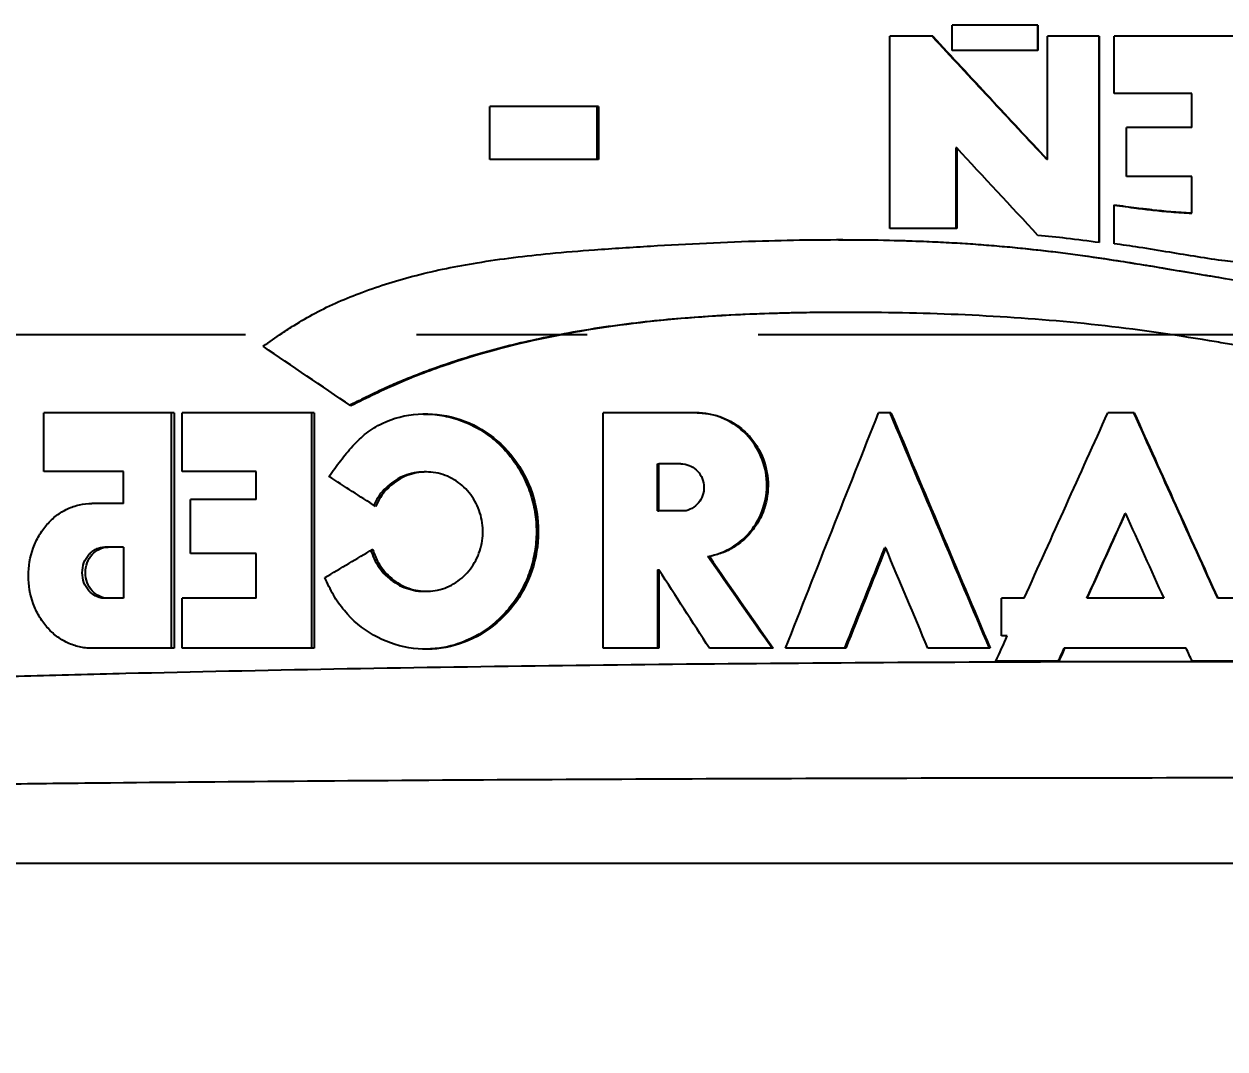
# Model space of a CAD drawing. Header units: millimetres. Extents: x 8 to 586, y 8 to 412.
# Drawn here: x 67.89 to 85.74, y 178.81 to 194.05 of the extents above; entities that cross this region are included whole.
import ezdxf

# ---------------------------------------------------------------- set-up
doc = ezdxf.new("R2010")
doc.units = ezdxf.units.MM
doc.linetypes.add('CENTERX2', pattern=[20.32, 12.7, -2.54, 2.54, -2.54])
for name, color, linetype in [('CENTERLINE', 4, 'CENTERX2'), ('DETAIL', 3, 'Continuous'), ('DIMENSIONS', 2, 'Continuous')]:
    doc.layers.add(name, color=color, linetype=linetype)
doc.layers.add('OUTLINE', color=7, linetype='Continuous', lineweight=25)
doc.styles.add('SLDTEXTSTYLE0', font='TXT', dxfattribs={"width": 0.75})
doc.dimstyles.new('SLDDIMSTYLE6', dxfattribs={"dimtxt": 3.5, "dimasz": 2, "dimexe": 0, "dimexo": 0.0625, "dimgap": 0.875, "dimtad": 1, "dimrnd": 1e-09, "dimzin": 12, "dimdsep": 46, "dimtxsty": 'SLDTEXTSTYLE0', "dimsah": 1, "dimcen": 0.09, "dimadec": 0, "dimazin": 3, "dimtfac": 1, "dimtofl": 0, "dimtmove": 0, "dimatfit": 3, "dimfxl": 0, "dimfrac": 2, "dimtolj": 1, "dimtzin": 12, "dimarcsym": 0})

# ---------------------------------------------------------------- blocks, each defined once
blk = doc.blocks.new('_D_49')
at = {"layer": 'DIMENSIONS'}
for p, q in [((85.013, 302.252), (24.843, 302.252)), ((26.843, 302.252), (26.843, 163.572)), ((50.731, 163.572), (24.843, 163.572))]:
    blk.add_line(p, q, dxfattribs=at)
for points in [[(26.843, 302.252), (26.343, 300.252), (27.343, 300.252)], [(26.843, 163.572), (27.343, 165.572), (26.343, 165.572)]]:
    blk.add_solid(points, dxfattribs=at)
at = {"layer": 'DIMENSIONS', "insert": (22.331, 225.801), "char_height": 3.5, "attachment_point": 1, "rotation": 90, "style": 'SLDTEXTSTYLE0'}
blk.add_mtext('138,68', dxfattribs=at)

msp = doc.modelspace()

# ---------------------------------------------------------------- linework, layer by layer
at = {"layer": 'CENTERLINE'}
msp.add_line((38.16354, 189.43812), (134.20527, 189.43812), dxfattribs=at)
at = {"layer": 'DETAIL'}
msp.add_line((121.42483, 181.57238), (50.07483, 181.57238), dxfattribs=at)
for points, knots in [([(110.40856, 184.09084), (108.7502, 184.17968), (106.96106, 184.25215), (104.08329, 184.34352), (103.08945, 184.37104), (101.07184, 184.41996), (100.04398, 184.44152), (97.95085, 184.47947), (96.88558, 184.49588), (94.71731, 184.52392), (93.61321, 184.53557), (90.24908, 184.5635), (88.00117, 184.57238), (84.62187, 184.57238), (83.49419, 184.57012), (81.23628, 184.56095), (80.10101, 184.55398), (76.75762, 184.52613), (74.59516, 184.49847), (71.44951, 184.4414), (70.41741, 184.41975), (68.89473, 184.38277), (68.39276, 184.36972), (67.40667, 184.34226), (66.92152, 184.32783), (64.53485, 184.25196), (62.74947, 184.17968), (61.0911, 184.09084)], [0, 0, 0, 0, 0.125, 0.125, 0.1875, 0.1875, 0.25, 0.25, 0.3125, 0.3125, 0.375, 0.375, 0.5, 0.5, 0.5625, 0.5625, 0.625, 0.625, 0.75, 0.75, 0.8125, 0.8125, 0.84375, 0.84375, 0.875, 0.875, 1, 1, 1, 1]), ([(60.81165, 182.64345), (62.47276, 182.6814), (64.26712, 182.71217), (66.67252, 182.74444), (67.16179, 182.75057), (68.15691, 182.76224), (68.66387, 182.76779), (70.20198, 182.7835), (71.24526, 182.79268), (74.42694, 182.81689), (76.61675, 182.82861), (80.0063, 182.84042), (81.15804, 182.84338), (83.44823, 182.84727), (84.59198, 182.84823), (88.0193, 182.84826), (90.29896, 182.84452), (93.71032, 182.83273), (94.82995, 182.82781), (97.02657, 182.81595), (98.10505, 182.80901), (100.22271, 182.79295), (101.26189, 182.78382), (103.3002, 182.76309), (104.30284, 182.75143), (106.24205, 182.7255), (107.18139, 182.7112), (108.98999, 182.67965), (109.85746, 182.66242), (110.68801, 182.64345)], [0, 0, 0, 0, 0.125, 0.125, 0.15625, 0.15625, 0.1875, 0.1875, 0.25, 0.25, 0.375, 0.375, 0.4375, 0.4375, 0.5, 0.5, 0.625, 0.625, 0.6875, 0.6875, 0.75, 0.75, 0.8125, 0.8125, 0.875, 0.875, 0.9375, 0.9375, 1, 1, 1, 1])]:
    msp.add_open_spline(points, degree=3, knots=knots, dxfattribs=at)
at = {"layer": 'OUTLINE'}
for p, q in [((82.96393, 194.03685), (81.68966, 194.03685)), ((81.68966, 193.65936), (81.68966, 194.03685)), ((82.95617, 194.03685), (82.95617, 193.65936)), ((82.96393, 194.03685), (82.96393, 193.65936)), ((81.40181, 193.87238), (80.76343, 193.87238)), ((80.76343, 191.0138), (80.76343, 193.87238)), ((83.87454, 193.87238), (83.1054, 193.87238)), ((83.1054, 192.0375), (83.1054, 193.87238)), ((83.86931, 193.87238), (83.86931, 190.80429)), ((83.87454, 193.87238), (83.87454, 190.80429)), ((86.06199, 193.87238), (84.095, 193.87238)), ((84.095, 193.02276), (84.095, 193.87238)), ((82.96393, 193.65936), (81.68966, 193.65936)), ((85.25084, 193.02276), (84.095, 193.02276)), ((85.25084, 192.51713), (85.25084, 193.02276)), ((76.43259, 192.8281), (74.81778, 192.8281)), ((74.81778, 192.03856), (74.81778, 192.8281)), ((76.40662, 192.8281), (76.40662, 192.03856)), ((76.43259, 192.8281), (76.43259, 192.03856)), ((85.25084, 192.51713), (84.27886, 192.51713)), ((84.27886, 191.78624), (84.27886, 192.51713)), ((81.74525, 192.21219), (81.74525, 191.0138)), ((81.75638, 192.21219), (81.74525, 192.21219)), ((81.75638, 192.21219), (81.75638, 191.0138)), ((76.43259, 192.03856), (74.81778, 192.03856)), ((83.1054, 192.0375), (83.09803, 192.0375)), ((85.25067, 191.78624), (84.27886, 191.78624)), ((85.25067, 191.23973), (85.25067, 191.78624)), ((84.095, 190.78828), (84.095, 191.36248)), ((85.25067, 191.23973), (85.24928, 191.23973)), ((81.75638, 191.0138), (80.76343, 191.0138)), ((70.12436, 188.27238), (68.18543, 188.27238)), ((68.18543, 187.40289), (68.18543, 188.27238)), ((70.08081, 188.27238), (70.08081, 184.77238)), ((70.12436, 188.27238), (70.12436, 184.77238)), ((72.20301, 188.27238), (70.24273, 188.27238)), ((70.24273, 187.40289), (70.24273, 188.27238)), ((72.16526, 188.27238), (72.16526, 184.77238)), ((72.20301, 188.27238), (72.20301, 184.77238)), ((77.89979, 188.27238), (76.50102, 188.27238)), ((76.50102, 184.77238), (76.50102, 188.27238)), ((80.77955, 188.27238), (80.59547, 188.27238)), ((84.39383, 188.27238), (84.00365, 188.27238)), ((77.30704, 186.81743), (77.30704, 187.51539)), ((77.30704, 187.51539), (77.33051, 187.51539)), ((77.33051, 186.81743), (77.33051, 187.51539)), ((77.65436, 187.51539), (77.33051, 187.51539)), ((69.3718, 187.40289), (68.18543, 187.40289)), ((69.3718, 186.92584), (69.3718, 187.40289)), ((71.34132, 187.40289), (70.24273, 187.40289)), ((71.34132, 186.98654), (71.34132, 187.40289)), ((73.87244, 187.3934), (73.83933, 187.3934)), ((71.34132, 186.98654), (70.36725, 186.98654)), ((70.36725, 186.18337), (70.36725, 186.98654)), ((69.3718, 186.92584), (68.89933, 186.92584)), ((77.30704, 186.81743), (77.33051, 186.81743)), ((77.73241, 186.81743), (77.33051, 186.81743)), ((84.26569, 186.77604), (84.26155, 186.77604)), ((69.14049, 186.27664), (69.09419, 186.27664)), ((69.3718, 186.27664), (69.14049, 186.27664)), ((69.3718, 186.27664), (69.3718, 185.51506)), ((80.7012, 186.26347), (80.68713, 186.26347)), ((71.34132, 186.18337), (70.36725, 186.18337)), ((71.34132, 185.51506), (71.34132, 186.18337)), ((78.05776, 186.13747), (78.07914, 186.13747)), ((77.30704, 185.93773), (77.30704, 184.77238)), ((77.30704, 185.93773), (77.33051, 185.93773)), ((77.33051, 185.93773), (77.33051, 184.77238)), ((69.14049, 185.51506), (69.09419, 185.51506)), ((69.3718, 185.51506), (69.14049, 185.51506)), ((71.34132, 185.51506), (70.24273, 185.51506)), ((70.24273, 184.77238), (70.24273, 185.51506)), ((73.83873, 185.61967), (73.87184, 185.61967)), ((82.76016, 185.51506), (82.4243, 185.51506)), ((82.4243, 184.95693), (82.4243, 185.51506)), ((83.69644, 185.51506), (83.69072, 185.51506)), ((84.83421, 185.51506), (83.69644, 185.51506)), ((86.11558, 185.51506), (85.63736, 185.51506)), ((82.50884, 184.95693), (82.4243, 184.95693)), ((70.12436, 184.77238), (68.89933, 184.77238)), ((72.20301, 184.77238), (70.24273, 184.77238)), ((77.33051, 184.77238), (76.50102, 184.77238)), ((79.03006, 184.77238), (78.07914, 184.77238)), ((80.10717, 184.77238), (79.21199, 184.77238)), ((82.25464, 184.77238), (81.32855, 184.77238)), ((83.36141, 184.77238), (83.35475, 184.77238)), ((85.16916, 184.77238), (83.36141, 184.77238)), ((83.27397, 184.57849), (82.33853, 184.57849)), ((86.05985, 184.57849), (85.25661, 184.57849))]:
    msp.add_line(p, q, dxfattribs=at)
for points in [[(83.09803, 192.0375), (82.52736, 192.64913), (81.9577, 193.26075), (81.38969, 193.87238)], [(81.40181, 193.87238), (81.96824, 193.26075), (82.53632, 192.64913), (83.1054, 192.0375)], [(82.96393, 190.91223), (82.56081, 191.34555), (82.15821, 191.77887), (81.75638, 192.21219)], [(80.13658, 189.76671), (80.13398, 189.76671), (80.12877, 189.76671), (80.12355, 189.76671), (80.12093, 189.76671)], [(72.75133, 188.37682), (72.31244, 188.67199), (71.87692, 188.96717), (71.44509, 189.26235)], [(79.21199, 184.77238), (79.6716, 185.93905), (80.13288, 187.10571), (80.59547, 188.27238)], [(82.2449, 184.77238), (81.75069, 185.93905), (81.25748, 187.10571), (80.7657, 188.27238)], [(80.77955, 188.27238), (81.26997, 187.10571), (81.7618, 185.93905), (82.25464, 184.77238)], [(82.76016, 185.51506), (83.17414, 186.43417), (83.58872, 187.35327), (84.00365, 188.27238)], [(85.63705, 185.51506), (85.22128, 186.43417), (84.80553, 187.35327), (84.39005, 188.27238)], [(84.39383, 188.27238), (84.80815, 187.35327), (85.22274, 186.43417), (85.63736, 185.51506)], [(73.11692, 186.88236), (72.88525, 187.03053), (72.65447, 187.17871), (72.42464, 187.32689)], [(83.69072, 185.51506), (83.88092, 185.93539), (84.07121, 186.35571), (84.26155, 186.77604)], [(83.69644, 185.51506), (83.88611, 185.93539), (84.07587, 186.35571), (84.26569, 186.77604)], [(84.26569, 186.77604), (84.45514, 186.35571), (84.64465, 185.93539), (84.83421, 185.51506)], [(72.36419, 185.8229), (72.60027, 185.96388), (72.83735, 186.10485), (73.0754, 186.24583)], [(80.09144, 184.77238), (80.28975, 185.26941), (80.48832, 185.76644), (80.68713, 186.26347)], [(80.7012, 186.26347), (80.50294, 185.76644), (80.30492, 185.26941), (80.10717, 184.77238)], [(81.32855, 184.77238), (81.11919, 185.26941), (80.91006, 185.76644), (80.7012, 186.26347)], [(79.01133, 184.77238), (78.69262, 185.22741), (78.37472, 185.68244), (78.05776, 186.13747)], [(78.07914, 186.13747), (78.39522, 185.68244), (78.71223, 185.22741), (79.03006, 184.77238)], [(78.07914, 184.77238), (77.82899, 185.16083), (77.57943, 185.54928), (77.33051, 185.93773)], [(82.33853, 184.57849), (82.39529, 184.70464), (82.45206, 184.83078), (82.50884, 184.95693)], [(83.26707, 184.57849), (83.2963, 184.64312), (83.32552, 184.70775), (83.35475, 184.77238)], [(83.36141, 184.77238), (83.33226, 184.70775), (83.30312, 184.64312), (83.27397, 184.57849)], [(85.25661, 184.57849), (85.22746, 184.64312), (85.19831, 184.70775), (85.16916, 184.77238)]]:
    msp.add_open_spline(points, degree=3, dxfattribs=at)
for points, knots in [([(85.24928, 191.23973), (85.0325, 191.25325), (84.83886, 191.26942), (84.66568, 191.28852), (84.66429, 191.28868), (84.66019, 191.28913), (84.65813, 191.28936), (84.65188, 191.29006), (84.64766, 191.29054), (84.6348, 191.292), (84.62598, 191.29301), (84.59877, 191.29617), (84.57965, 191.29845), (84.51929, 191.30576), (84.47509, 191.31129), (84.33059, 191.32986), (84.2184, 191.34486), (84.09038, 191.36248)], [0, 0, 0, 0, 0.5, 0.5, 0.5078125, 0.5078125, 0.515625, 0.515625, 0.53125, 0.53125, 0.5625, 0.5625, 0.625, 0.625, 0.75, 0.75, 1, 1, 1, 1]), ([(84.095, 191.36248), (84.20682, 191.34723), (84.39871, 191.32104), (84.68148, 191.28588), (84.95492, 191.25972), (85.14831, 191.24665), (85.25067, 191.23973)], [0, 0, 0, 0, 0.2913634, 0.50000609, 0.73533491, 1, 1, 1, 1]), ([(83.87454, 190.80429), (83.71256, 190.82616), (83.40942, 190.86709), (83.10547, 190.89789), (82.96393, 190.91223)], [0, 0, 0, 0, 0.53432564, 1, 1, 1, 1]), ([(71.44509, 189.26235), (71.5386, 189.3275), (71.69085, 189.43359), (71.94741, 189.60205), (72.3331, 189.82751), (72.93553, 190.0871), (73.74087, 190.33821), (74.67596, 190.52575), (75.56449, 190.63379), (76.42649, 190.70379), (77.4762, 190.77219), (78.79756, 190.83752), (80.29312, 190.85709), (81.65283, 190.81593), (82.90796, 190.71415), (83.96797, 190.56688), (84.90349, 190.41412), (85.61867, 190.2918), (86.22634, 190.19326), (86.67499, 190.12136), (87.35462, 190.01119), (88.08497, 189.8812), (88.94695, 189.6988), (89.69448, 189.53042), (90.36968, 189.37506), (90.99612, 189.23499), (91.53676, 189.1197), (92.12403, 189.00432), (92.84162, 188.88161), (94.11217, 188.71182), (95.61075, 188.61847), (96.94207, 188.6108), (97.65412, 188.62368), (98.13136, 188.64015), (98.40934, 188.65179), (98.57075, 188.65855)], [0, 0, 0, 0, 0.01282999, 0.02088872, 0.03452173, 0.06311059, 0.09473135, 0.12931515, 0.16966463, 0.19399251, 0.22460629, 0.28491174, 0.33764517, 0.3856052, 0.43044434, 0.47177187, 0.49931651, 0.53108134, 0.54875559, 0.56463689, 0.5793027, 0.62184694, 0.64342587, 0.67306225, 0.703523, 0.71745485, 0.74180135, 0.76284083, 0.78185781, 0.82036262, 0.90175614, 0.94616135, 0.96844492, 0.98167714, 1, 1, 1, 1]), ([(79.99829, 190.84688), (80.16819, 190.84664), (80.55144, 190.84609), (81.15492, 190.82962), (81.79602, 190.79867), (82.42498, 190.75182), (83.0338, 190.69037), (83.63501, 190.61253), (84.24993, 190.52028), (84.82865, 190.42541), (85.33076, 190.34141), (85.61737, 190.29333), (85.74087, 190.27262)], [0, 0, 0, 0, 0.08891698, 0.20057813, 0.31479839, 0.42294806, 0.528112, 0.63207792, 0.73688004, 0.84982059, 0.93528293, 1, 1, 1, 1]), ([(86.06199, 190.4948), (85.95785, 190.50625), (85.71505, 190.53294), (85.33558, 190.59177), (84.90869, 190.66272), (84.49525, 190.7296), (84.21916, 190.77008), (84.095, 190.78828)], [0, 0, 0, 0, 0.15795654, 0.3682891, 0.57886688, 0.81060563, 1, 1, 1, 1]), ([(80.121, 189.76636), (80.00759, 189.76623), (79.75692, 189.76593), (79.37324, 189.76021), (78.91174, 189.74866), (78.40524, 189.72788), (77.85956, 189.69372), (77.31872, 189.64702), (76.78127, 189.58558), (76.24594, 189.50727), (75.74632, 189.41685), (75.27915, 189.31528), (74.84105, 189.20388), (74.41072, 189.07767), (74.0447, 188.95483), (73.74195, 188.84264), (73.50516, 188.74786), (73.30408, 188.6602), (73.14053, 188.5845), (73.0084, 188.52126), (72.87581, 188.45639), (72.78425, 188.41104), (72.73605, 188.38717)], [0, 0, 0, 0, 0.04386126, 0.09694753, 0.14876974, 0.22317494, 0.29436912, 0.36238627, 0.43597394, 0.50715442, 0.57599624, 0.63716916, 0.69724323, 0.75628495, 0.81654271, 0.8520794, 0.88605611, 0.91917807, 0.94042642, 0.9586975, 0.9782589, 1, 1, 1, 1]), ([(98.57075, 187.77488), (98.41905, 187.77737), (98.1582, 187.78165), (97.63354, 187.78755), (96.99554, 187.78564), (96.19791, 187.78268), (95.127, 187.78483), (94.04515, 187.81287), (92.95779, 187.89682), (91.87, 188.03045), (90.78476, 188.231), (89.70201, 188.46431), (88.88969, 188.64829), (88.07603, 188.83347), (87.03165, 189.062), (86.21056, 189.22436), (85.11163, 189.41536), (83.96249, 189.58257), (82.2981, 189.72101), (80.6367, 189.77446), (78.98572, 189.7633), (77.35157, 189.668), (75.74704, 189.44043), (74.45415, 189.1), (73.58586, 188.77406), (73.10542, 188.55303), (72.86936, 188.43555), (72.75133, 188.37682)], [0, 0, 0, 0, 0.01817708, 0.0312572, 0.06251149, 0.09376375, 0.12502147, 0.1875234, 0.21877985, 0.25003125, 0.31252776, 0.3437831, 0.37503897, 0.40629492, 0.43755057, 0.49500623, 0.50005598, 0.56255322, 0.62505089, 0.68755158, 0.75005306, 0.81254671, 0.8750318, 0.93749491, 0.96874364, 0.98437149, 1, 1, 1, 1]), ([(72.42464, 187.32689), (72.48117, 187.40558), (72.59337, 187.56176), (72.77325, 187.78306), (72.97554, 187.97765), (73.29132, 188.17493), (73.7509, 188.28622), (74.31393, 188.22599), (74.83197, 187.97517), (75.23943, 187.55655), (75.49635, 187.02172), (75.56645, 186.42729), (75.4454, 185.84241), (75.14605, 185.33182), (74.70266, 184.95496), (74.16897, 184.7506), (73.60364, 184.74696), (73.07158, 184.93917), (72.70257, 185.24615), (72.51036, 185.52146), (72.42366, 185.69218), (72.38402, 185.77931), (72.36419, 185.8229)], [0, 0, 0, 0, 0.03176311, 0.06304237, 0.0937071, 0.1243363, 0.18700584, 0.25010446, 0.31245376, 0.37487575, 0.43744043, 0.49997581, 0.56246723, 0.62500535, 0.6875291, 0.75003648, 0.81244584, 0.87516672, 0.93792171, 0.96901322, 0.98449687, 1, 1, 1, 1]), ([(73.82792, 188.25158), (73.8852, 188.25213), (74.03636, 188.25358), (74.278, 188.20018), (74.5431, 188.10068), (74.78745, 187.95399), (75.00566, 187.76682), (75.19087, 187.54221), (75.33953, 187.28932), (75.44417, 187.01402), (75.50304, 186.72463), (75.5139, 186.42864), (75.47822, 186.13457), (75.39407, 185.85163), (75.26656, 185.58709), (75.0984, 185.34884), (74.8948, 185.14284), (74.66029, 184.97644), (74.40392, 184.85307), (74.13755, 184.77477), (73.95729, 184.76364), (73.86977, 184.75823)], [0, 0, 0, 0, 0.033205362, 0.087622537, 0.14161852, 0.195198207, 0.248740557, 0.302813482, 0.356966497, 0.410582494, 0.464254342, 0.518241045, 0.572086943, 0.625842689, 0.679732164, 0.733579087, 0.787301402, 0.841401539, 0.895524594, 0.949269694, 1, 1, 1, 1]), ([(78.05776, 186.13747), (78.18805, 186.16068), (78.30963, 186.20695), (78.53526, 186.34563), (78.63267, 186.43395), (78.79426, 186.64716), (78.85341, 186.76513), (78.92798, 187.02339), (78.941, 187.15519), (78.91824, 187.42324), (78.88329, 187.55088), (78.76643, 187.79233), (78.68837, 187.89835), (78.49346, 188.08033), (78.38311, 188.15031), (78.13707, 188.24794), (78.01119, 188.27201), (77.87791, 188.27238)], [0, 0, 0, 0, 0.125, 0.125, 0.25, 0.25, 0.375, 0.375, 0.5, 0.5, 0.625, 0.625, 0.75, 0.75, 0.875, 0.875, 1, 1, 1, 1]), ([(77.89979, 188.27238), (77.93257, 188.27143), (77.99773, 188.26956), (78.09441, 188.25524), (78.18913, 188.23244), (78.31221, 188.18989), (78.45869, 188.11544), (78.61477, 187.99382), (78.74699, 187.8454), (78.88335, 187.61802), (78.97332, 187.29138), (78.93946, 186.95394), (78.8432, 186.70613), (78.73772, 186.53692), (78.60416, 186.38969), (78.44588, 186.2716), (78.26972, 186.18199), (78.14274, 186.15233), (78.07914, 186.13747)], [0, 0, 0, 0, 0.03161272, 0.06284595, 0.09396716, 0.12524668, 0.18779199, 0.25036832, 0.31291362, 0.37549002, 0.50006385, 0.62463769, 0.68717539, 0.74975968, 0.81230497, 0.87488135, 0.9373415, 1, 1, 1, 1]), ([(77.65436, 187.51539), (77.73963, 187.51468), (77.82064, 187.48341), (77.94696, 187.36798), (77.98728, 187.28818), (78.00664, 187.11606), (77.98492, 187.02899), (77.8874, 186.88721), (77.81539, 186.83796), (77.73241, 186.81743)], [0, 0, 0, 0, 0.25, 0.25, 0.5, 0.5, 0.75, 0.75, 1, 1, 1, 1]), ([(73.0754, 186.24583), (73.08314, 186.22131), (73.09857, 186.17248), (73.12897, 186.10242), (73.16452, 186.03539), (73.21905, 185.95091), (73.29955, 185.85498), (73.45112, 185.72863), (73.67621, 185.62581), (73.96987, 185.60784), (74.25287, 185.6966), (74.49114, 185.88175), (74.65591, 186.14122), (74.72717, 186.44415), (74.69625, 186.75449), (74.56694, 187.0353), (74.35499, 187.25322), (74.08607, 187.3823), (73.79264, 187.40745), (73.55628, 187.33871), (73.38956, 187.23603), (73.27931, 187.13632), (73.18482, 187.0187), (73.13958, 186.92786), (73.11692, 186.88236)], [0, 0, 0, 0, 0.0158397, 0.03153463, 0.04720204, 0.06295981, 0.09429251, 0.12559955, 0.18800522, 0.25042379, 0.31284737, 0.37527542, 0.437705, 0.50013465, 0.56256144, 0.62498212, 0.68739349, 0.749793, 0.81217852, 0.87454687, 0.90583642, 0.93715313, 0.96852495, 1, 1, 1, 1]), ([(73.83938, 187.39009), (73.81313, 187.39061), (73.73838, 187.3921), (73.61687, 187.36574), (73.48041, 187.31312), (73.35448, 187.23563), (73.24417, 187.13604), (73.15326, 187.02369), (73.11075, 186.93887), (73.09083, 186.89912)], [0, 0, 0, 0, 0.08444915, 0.24043341, 0.39643083, 0.55231978, 0.70818919, 0.8632465, 1, 1, 1, 1]), ([(68.89933, 184.77238), (68.86793, 184.77343), (68.80554, 184.77552), (68.71332, 184.79154), (68.62333, 184.81708), (68.50703, 184.86467), (68.36992, 184.94774), (68.2268, 185.08294), (68.10895, 185.24688), (67.9935, 185.49606), (67.93181, 185.84911), (67.99349, 186.20212), (68.10893, 186.45132), (68.22676, 186.61521), (68.36992, 186.7506), (68.53425, 186.8496), (68.71272, 186.91409), (68.83708, 186.92192), (68.89933, 186.92584)], [0, 0, 0, 0, 0.03162745, 0.06284883, 0.09396425, 0.12527687, 0.18783035, 0.25041312, 0.3129666, 0.37554944, 0.50007144, 0.62459344, 0.68714693, 0.74972975, 0.81228321, 0.87486601, 0.93736321, 1, 1, 1, 1]), ([(69.09419, 185.51506), (69.07929, 185.51578), (69.04967, 185.5172), (69.0061, 185.52738), (68.9573, 185.54599), (68.90505, 185.57726), (68.83683, 185.64055), (68.77427, 185.7464), (68.7479, 185.89583), (68.77415, 186.04536), (68.83684, 186.1511), (68.90508, 186.21455), (68.96385, 186.24949), (69.02763, 186.27225), (69.07196, 186.27517), (69.09419, 186.27664)], [0, 0, 0, 0, 0.042281801, 0.083991242, 0.125822028, 0.18837338, 0.250880361, 0.375564374, 0.500025443, 0.624465573, 0.749197526, 0.811717874, 0.874383464, 0.937021213, 1, 1, 1, 1]), ([(69.14049, 185.51506), (69.05038, 185.51583), (68.9653, 185.55524), (68.83927, 185.69795), (68.80401, 185.79521), (68.80378, 185.99649), (68.83928, 186.09374), (68.96528, 186.23649), (69.05066, 186.27615), (69.14049, 186.27664)], [0, 0, 0, 0, 0.25, 0.25, 0.5, 0.5, 0.75, 0.75, 1, 1, 1, 1]), ([(73.0466, 186.2287), (73.06124, 186.1861), (73.09237, 186.09554), (73.1678, 185.97062), (73.26394, 185.85564), (73.37843, 185.76072), (73.5064, 185.68712), (73.64474, 185.64048), (73.75727, 185.61855), (73.82219, 185.62184), (73.83867, 185.62267)], [0, 0, 0, 0, 0.122319327, 0.260040457, 0.398465095, 0.537002141, 0.675553937, 0.814199871, 0.952829663, 1, 1, 1, 1])]:
    msp.add_open_spline(points, degree=3, knots=knots, dxfattribs=at)

# ---------------------------------------------------------------- dimensions: what is measured, and where the dimension line sits
at = {"layer": 'DIMENSIONS'}
dim = msp.add_linear_dim(base=(26.84317, 163.57238), p1=(86.01315, 302.25225), p2=(51.73101, 163.57238), angle=90, dimstyle='SLDDIMSTYLE6', dxfattribs=at)
dim.commit()
dim.dimension.update_dxf_attribs({"geometry": '_D_49', "text_midpoint": (26.84317, 232.91232), "dimtype": 160})

doc.saveas('drawing.dxf')
